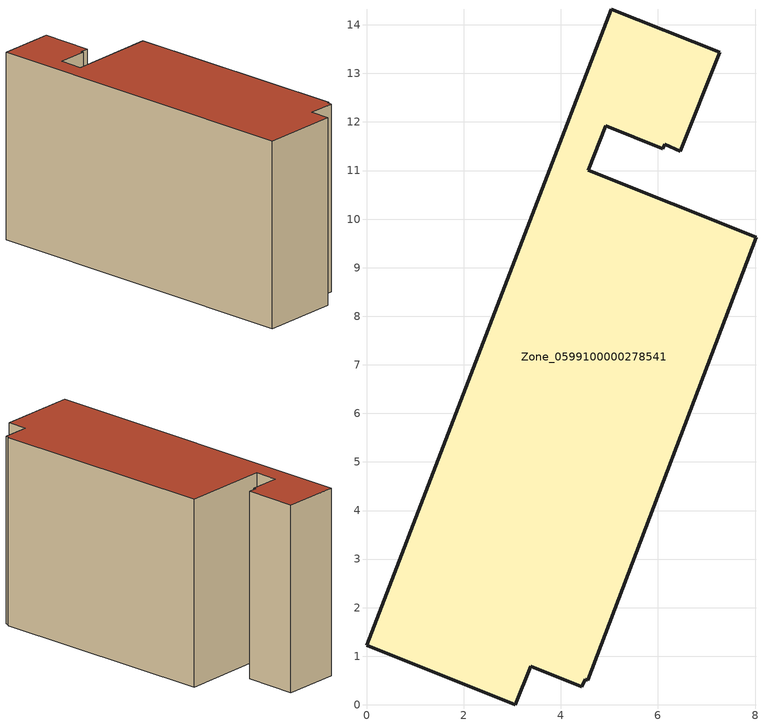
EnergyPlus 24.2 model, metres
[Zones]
Zone_0599100000278541
 floor ground (C_G): 3.38,0.79 3.06,0 0,1.23 5.04,14.32 7.27,13.43 6.46,11.4 6.14,11.54 6.1,11.45 4.93,11.92 4.56,11.01 8.02,9.63 4.55,0.51 4.5,0.53 4.43,0.37 z7.14
 wall outside (C_F): 4.56,11.01 4.93,11.92 6.1,11.45 6.14,11.54 6.46,11.4 7.27,13.43 5.04,14.32 0,1.23 3.06,0 3.38,0.79 4.43,0.37 4.5,0.53 4.55,0.51 8.02,9.63 4.56,11.01 z7.14:15.2
 roof outside (C_R): 4.43,0.37 4.5,0.53 4.55,0.51 8.02,9.63 4.56,11.01 4.93,11.92 6.1,11.45 6.14,11.54 6.46,11.4 7.27,13.43 5.04,14.32 0,1.23 3.06,0 3.38,0.79 z15.2
[BUILDING]
Pand.0599100000278541: North Axis=0; Terrain=City; Loads Convergence Tolerance Value=0.04; Temperature Convergence Tolerance Value=0.4; Solar Distribution=FullExterior; Maximum Number of Warmup Days=25; Minimum Number of Warmup Days=1
[Site:Location]
Rotterdam.The.Hague.AP_ZH_NLD Design_Conditions: Latitude=51.96; Longitude=4.45; Time Zone=1; Elevation=-4.5
[SITE:GROUNDTEMPERATURE:BUILDINGSURFACE]
18, 18, 18, 18, 18, 18, 18, 18, 18, 18, 18, 18
[MATERIAL] Thermal Absorptance=0.9; Solar Absorptance=0.7; Visible Absorptance=0.7
Name | Roughness | Thickness | Conductivity | Density | Specific Heat
G.TI.1975-1991 | MediumSmooth | 0.15 | 0.288461 | 540 | 1210
F.TI.1975-1991 | Rough | 0.3 | 0.230769 | 1920 | 840
R.TI.1975-1991 | MediumRough | 0.2 | 0.153846 | 1500 | 1000
[CONSTRUCTION]
C_G: G.TI.1975-1991
C_F: F.TI.1975-1991
C_R: R.TI.1975-1991
[ZONE]
Zone_0599100000278541: Type=1; Multiplier=1; Ceiling Height=Autocalculate; Volume=Autocalculate; Floor Area=autocalculate; Part of Total Floor Area=Yes
[ZONEINFILTRATION:DESIGNFLOWRATE]
Infil_Zone_0599100000278541: Zone or ZoneList or Space or SpaceList=Zone_0599100000278541; Schedule=AlwaysOn; Design Flow Rate Calculation Method=Flow/Area; Flow Rate per Floor Area=0.003; Constant Term Coefficient=1; Temperature Term Coefficient=0; Velocity Term Coefficient=0; Velocity Squared Term Coefficient=0
[HVACTEMPLATE:ZONE:IDEALLOADSAIRSYSTEM]
Zone_0599100000278541: Maximum Heating Supply Air Temperature=50; Minimum Cooling Supply Air Temperature=13; Maximum Heating Supply Air Humidity Ratio=0.0156; Minimum Cooling Supply Air Humidity Ratio=0.0077; Heating Limit=NoLimit; Cooling Limit=NoLimit; Dehumidification Control Type=ConstantSensibleHeatRatio; Cooling Sensible Heat Ratio=0.7; Dehumidification Setpoint=60; Humidification Control Type=None; Humidification Setpoint=30; Outdoor Air Method=None; Outdoor Air Flow Rate per Person=0.00944; Outdoor Air Flow Rate per Zone Floor Area=0; Outdoor Air Flow Rate per Zone=0; Demand Controlled Ventilation Type=None; Outdoor Air Economizer Type=NoEconomizer; Heat Recovery Type=None; Sensible Heat Recovery Effectiveness=0.7; Latent Heat Recovery Effectiveness=0.65
[ZONECONTROL:THERMOSTAT]
ThermostatControl_Zone_0599100000278541: Zone or ZoneList=Zone_0599100000278541; Control Type Schedule=DualSetpointControlType; Control 1=Thermostat_Zone_0599100000278541; Temperature Difference Between Cutout And Setpoint=0
[THERMOSTATSETPOINT:DUALSETPOINT]
Thermostat_Zone_0599100000278541: Heating Setpoint Temperature Schedule=HeatingSetpoint_Zone_0599100000278541; Cooling Setpoint Temperature Schedule=CoolingSetpoint_Zone_0599100000278541
[SCHEDULE:COMPACT]
HeatingSetpoint_Zone_0599100000278541: Through: 12/31, For: AllDays, Until: 24:00, 21
CoolingSetpoint_Zone_0599100000278541: Through: 12/31, For: AllDays, Until: 24:00, 24
DualSetpointControlType: Through: 12/31, For: AllDays, Until: 24:00, 4
AlwaysOn: Through: 12/31, For: AllDays, Until: 24:00, 1
